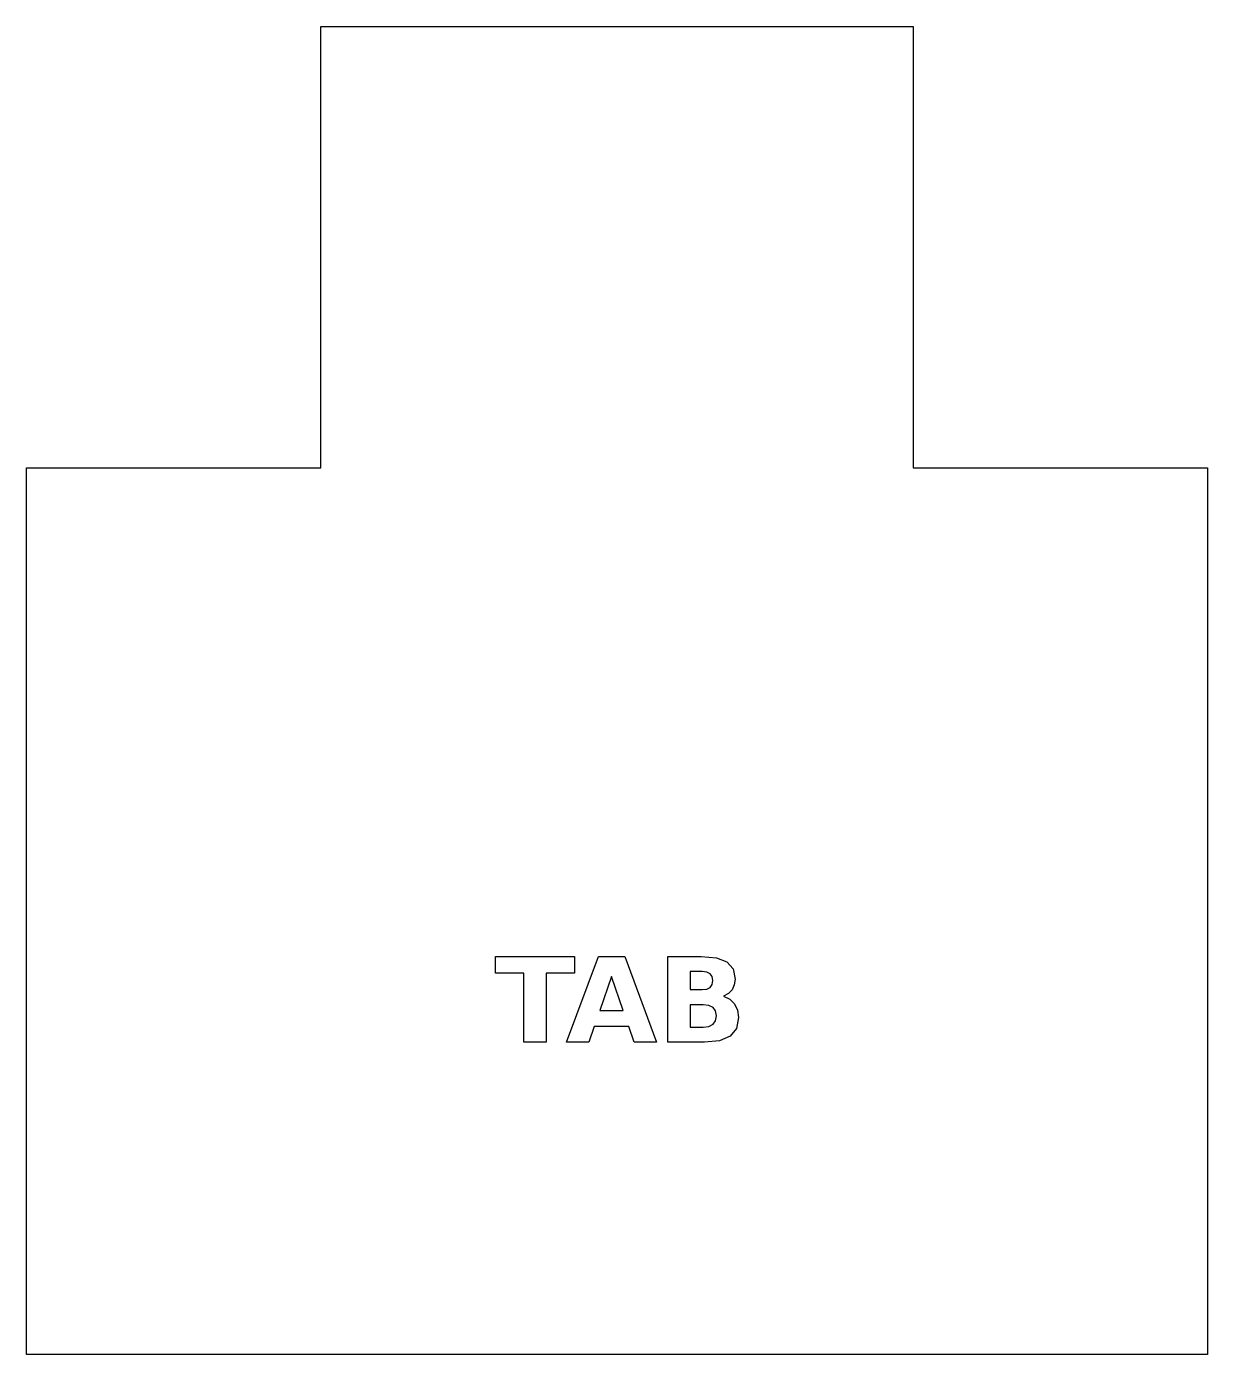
# Model space of a CAD drawing. Header units: millimetres. Extents: x -0.1 to 40.1, y -0.1 to 45.1.
import ezdxf

# ---------------------------------------------------------------- set-up
doc = ezdxf.new("R2010")
doc.units = ezdxf.units.MM
doc.layers.add('CUT', color=1, linetype='Continuous')
doc.layers.add('ENGRAVE', color=5, linetype='Continuous')

msp = doc.modelspace()

# ---------------------------------------------------------------- linework, layer by layer
at = {"layer": 'CUT'}
msp.add_lwpolyline([(40.075, 30.075), (40.075, -0.075), (-0.075, -0.075), (-0.075, 30.075), (9.925, 30.075), (9.925, 45.075), (30.075, 45.075), (30.075, 30.075)], close=True, dxfattribs=at)
at = {"layer": 'ENGRAVE'}
for points in [[(17.5897, 10.5419), (16.8378, 10.5419), (16.8378, 12.8894), (15.8691, 12.8894), (15.8691, 13.4581), (18.5566, 13.4581), (18.5566, 12.8894), (17.5897, 12.8894)], [(19.3672, 13.4581), (20.2641, 13.4581), (21.3441, 10.5419), (20.5884, 10.5419), (20.4047, 11.0731), (19.2291, 11.0731), (19.0434, 10.5419), (18.2872, 10.5419)], [(24.0597, 11.0098), (23.8459, 10.7487), (23.4866, 10.5936), (22.9784, 10.5419), (21.7309, 10.5419), (21.7309, 13.4581), (22.8597, 13.4581), (23.3834, 13.4122), (23.7397, 13.2744), (23.9441, 13.0355), (24.0122, 12.6862), (23.9872, 12.4895), (23.9122, 12.3244), (23.7903, 12.1942), (23.6234, 12.1025), (23.838, 12.0022), (23.9978, 11.8425), (24.0977, 11.6317), (24.1309, 11.3781)], [(19.8166, 12.7744), (19.4166, 11.6144), (20.2153, 11.6144)], [(23.0548, 12.3483), (23.1678, 12.4069), (23.2367, 12.5036), (23.2597, 12.6375), (23.2367, 12.7702), (23.1678, 12.8669), (23.0548, 12.9264), (22.8984, 12.9462), (22.4828, 12.9462), (22.4828, 12.3287), (22.8984, 12.3287)], [(23.3505, 11.2694), (23.3791, 11.4381), (23.3508, 11.6042), (23.2659, 11.7225), (23.1239, 11.7937), (22.9241, 11.8175), (22.4828, 11.8175), (22.4828, 11.0537), (22.9241, 11.0537), (23.1223, 11.0777), (23.2647, 11.1494)]]:
    msp.add_lwpolyline(points, close=True, dxfattribs=at)

doc.saveas('drawing.dxf')
